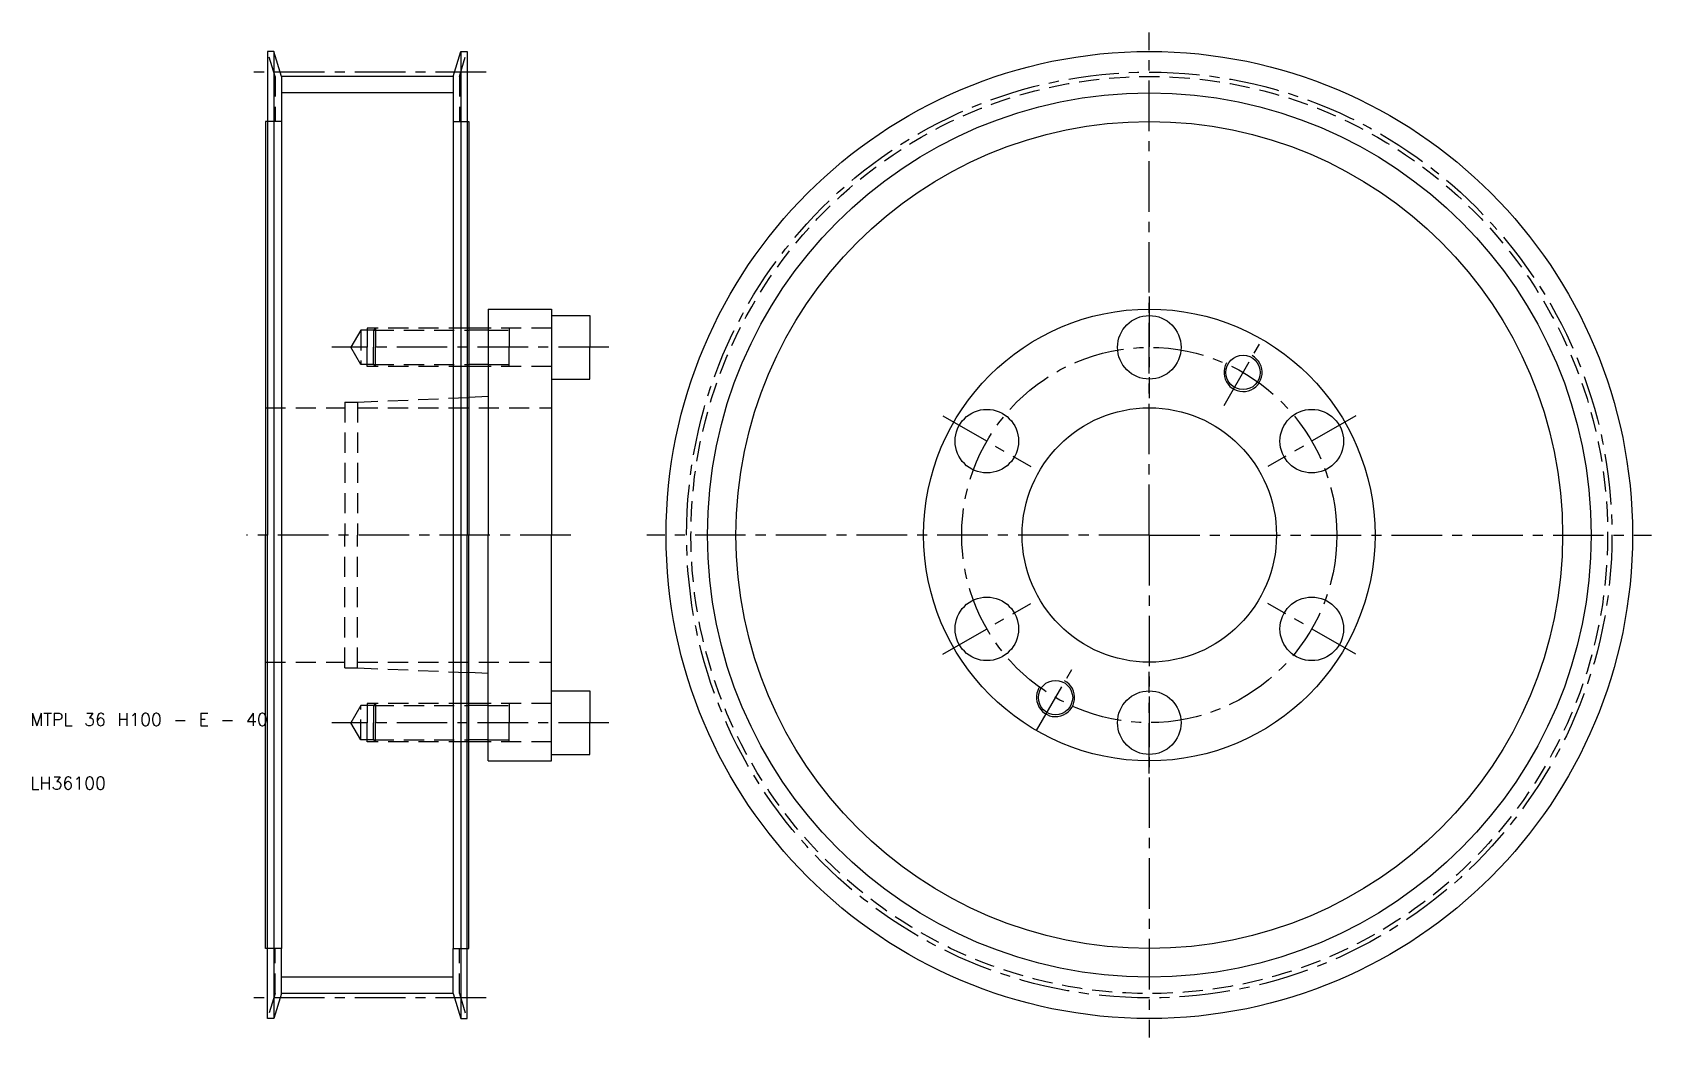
# Model space of a CAD drawing. Extents: x 10 to 265, y -29 to 129.
import ezdxf

# ---------------------------------------------------------------- set-up
doc = ezdxf.new("R2010")
doc.units = 0
doc.header["$LTSCALE"] = 0.25
doc.linetypes.add('CENTER', pattern=[50.8, 31.75, -6.35, 6.35, -6.35])
doc.linetypes.add('DASHED', pattern=[19.05, 12.7, -6.35])
doc.layers.get('0').update_dxf_attribs({"linetype": 'CONTINUOUS'})
doc.layers.add('CENTER', color=1, linetype='CENTER')
doc.styles.get("Standard").update_dxf_attribs({"font": 'txt.shx'})

msp = doc.modelspace()

# ---------------------------------------------------------------- linework, layer by layer
for p, q in [((47.3, 126), (47.3, 115)), ((48.3, 126), (47.3, 126)), ((48.3, 126), (48.3, -26)), ((49.5, 122.08), (48.3, 126)), ((76.5, 122.08), (77.7, 126)), ((77.7, 126), (77.7, -26)), ((77.7, 126), (78.7, 126)), ((78.7, 126), (78.7, 115)), ((76.5, 122.08), (49.5, 122.08)), ((49.5, 122.08), (49.5, 115)), ((76.5, 122.08), (76.5, 115)), ((47, 115), (47, 50)), ((47.3, 115), (47, 115)), ((47.3, 115), (47.3, 50)), ((49.5, 115), (49.5, -15)), ((76.5, 115), (76.5, -15)), ((78.7, 115), (79, 115)), ((78.7, 115), (78.7, 50)), ((79, 115), (79, 82.5)), ((82, 85.5), (82, 82.5)), ((82, 85.5), (92, 85.5)), ((92, 85.5), (92, 84.5)), ((92, 84.5), (92, 74.5)), ((92, 84.5), (98, 84.5)), ((98, 84.5), (98, 79.5)), ((79, 82.5), (79, 76.5)), ((82, 82.5), (79, 82.5)), ((82, 82.5), (82, 76.5)), ((98, 74.5), (98, 79.5)), ((79, 76.5), (79, 71.621951)), ((82, 76.5), (79, 76.5)), ((82, 76.5), (82, 71.75)), ((92, 74.5), (92, 50)), ((92, 74.5), (98, 74.5)), ((82, 71.75), (79, 71.621951)), ((79, 71.621951), (79, 50)), ((82, 71.75), (82, 50)), ((47, -15), (47, 50)), ((47.3, -15), (47.3, 50)), ((78.7, -15), (78.7, 50)), ((79, 28.378049), (79, 50)), ((82, 28.25), (82, 50)), ((92, 25.5), (92, 50)), ((79, 23.5), (79, 28.378049)), ((82, 28.25), (79, 28.378049)), ((82, 23.5), (82, 28.25)), ((92, 25.5), (98, 25.5)), ((92, 15.5), (92, 25.5)), ((98, 25.5), (98, 20.5)), ((79, 17.5), (79, 23.5)), ((82, 23.5), (79, 23.5)), ((82, 17.5), (82, 23.5)), ((98, 15.5), (98, 20.5)), ((79, -15), (79, 17.5)), ((82, 17.5), (79, 17.5)), ((82, 14.5), (82, 17.5)), ((92, 15.5), (98, 15.5)), ((92, 14.5), (92, 15.5)), ((82, 14.5), (92, 14.5)), ((47.3, -15), (47, -15)), ((47.3, -26), (47.3, -15)), ((49.5, -22.08), (49.5, -15)), ((76.5, -22.08), (76.5, -15)), ((78.7, -15), (79, -15)), ((78.7, -26), (78.7, -15)), ((49.5, -22.08), (48.3, -26)), ((76.5, -22.08), (49.5, -22.08)), ((76.5, -22.08), (77.7, -26)), ((48.3, -26), (47.3, -26)), ((77.7, -26), (78.7, -26))]:
    msp.add_line(p, q)
at = {"color": 3, "linetype": 'DASHED'}
for p, q in [((48.5, 122.08), (47.3, 126)), ((77.5, 122.08), (78.7, 126)), ((48.5, 122.08), (48.5, 115)), ((77.5, 122.08), (77.5, 115)), ((49.5, 115), (47.3, 115)), ((76.5, 115), (78.7, 115)), ((62, 82.2), (60.441154, 79.5)), ((64, 82.2), (62, 82.2)), ((62, 82.2), (62, 76.8)), ((64.3, 82.5), (63, 82.5)), ((63, 82.5), (63, 79.5)), ((64.3, 82.5), (64, 82.2)), ((64, 82.2), (79, 82.2)), ((64, 82.2), (64, 79.5)), ((79, 82.5), (64.3, 82.5)), ((64.3, 82.5), (64.3, 79.5)), ((92, 82.5), (82, 82.5)), ((82, 82.2), (85.333333, 82.2)), ((85.333333, 82.5), (85.333333, 79.5)), ((62, 76.8), (60.441154, 79.5)), ((63, 76.5), (63, 79.5)), ((64, 76.8), (64, 79.5)), ((64.3, 76.5), (64.3, 79.5)), ((85.333333, 76.5), (85.333333, 79.5)), ((64, 76.8), (62, 76.8)), ((64.3, 76.5), (63, 76.5)), ((64, 76.8), (79, 76.8)), ((64.3, 76.5), (64, 76.8)), ((79, 76.5), (64.3, 76.5)), ((82, 76.8), (85.333333, 76.8)), ((92, 76.5), (82, 76.5)), ((61.5, 70.875), (79, 71.621951)), ((47, 70), (59.5, 70)), ((59.5, 70.875), (59.5, 50)), ((59.5, 70.875), (61.5, 70.875)), ((61.5, 70.875), (61.5, 50)), ((61.5, 70), (92, 70)), ((59.5, 29.125), (59.5, 50)), ((61.5, 29.125), (61.5, 50)), ((47, 30), (59.5, 30)), ((59.5, 29.125), (61.5, 29.125)), ((61.5, 30), (92, 30)), ((61.5, 29.125), (79, 28.378049)), ((62, 23.2), (60.441154, 20.5)), ((64, 23.2), (62, 23.2)), ((62, 17.8), (62, 23.2)), ((64.3, 23.5), (63, 23.5)), ((63, 23.5), (63, 20.5)), ((64.3, 23.5), (64, 23.2)), ((64, 23.2), (79, 23.2)), ((64, 23.2), (64, 20.5)), ((79, 23.5), (64.3, 23.5)), ((64.3, 23.5), (64.3, 20.5)), ((92, 23.5), (82, 23.5)), ((82, 23.2), (85.333333, 23.2)), ((85.333333, 23.5), (85.333333, 20.5)), ((62, 17.8), (60.441154, 20.5)), ((63, 17.5), (63, 20.5)), ((64, 17.8), (64, 20.5)), ((64.3, 17.5), (64.3, 20.5)), ((85.333333, 17.5), (85.333333, 20.5)), ((64, 17.8), (62, 17.8)), ((64.3, 17.5), (63, 17.5)), ((64, 17.8), (79, 17.8)), ((64.3, 17.5), (64, 17.8)), ((79, 17.5), (64.3, 17.5)), ((82, 17.8), (85.333333, 17.8)), ((92, 17.5), (82, 17.5)), ((49.5, -15), (47.3, -15)), ((48.5, -22.08), (48.5, -15)), ((76.5, -15), (78.7, -15)), ((77.5, -22.08), (77.5, -15)), ((48.5, -22.08), (47.3, -26)), ((77.5, -22.08), (78.7, -26))]:
    msp.add_line(p, q, dxfattribs=at)
at = {"color": 3}
for p, q in [((76.5, 119.49), (49.5, 119.49)), ((82, 82.2), (79, 82.2)), ((82, 76.8), (79, 76.8)), ((82, 23.2), (79, 23.2)), ((82, 17.8), (79, 17.8)), ((76.5, -19.49), (49.5, -19.49))]:
    msp.add_line(p, q, dxfattribs=at)
for centre, radius in [((186, 50), 76), ((186, 50), 65), ((186, 50), 35.5), ((186, 50), 35.5), ((186, 79.5), 5), ((200.75, 75.547749), 2.7), ((160.452251, 64.75), 5), ((186, 50), 20), ((211.547749, 64.75), 5), ((160.452251, 35.25), 5), ((211.547749, 35.25), 5), ((171.25, 24.452251), 2.7), ((186, 20.5), 5)]:
    msp.add_circle(centre, radius)
at = {"color": 3, "linetype": 'DASHED'}
msp.add_circle((186, 50), 72.08, dxfattribs=at)
at = {"color": 3}
msp.add_circle((186, 50), 69.49, dxfattribs=at)
for centre in [(200.75, 75.547749), (171.25, 24.452251)]:
    msp.add_arc(centre, 3, 150, 62, dxfattribs=at)
at = {"layer": 'CENTER', "color": 1, "linetype": 'CENTER'}
for p, q in [((186, 50), (186, 129)), ((81.7, 122.765), (44.3, 122.765)), ((186, 87.5), (186, 71.5)), ((101, 79.5), (57.441154, 79.5)), ((197.75, 70.351597), (203.75, 80.743902)), ((153.524047, 68.75), (167.380454, 60.75)), ((218.475953, 68.75), (204.619546, 60.75)), ((95, 50), (44, 50)), ((186, 50), (107, 50)), ((186, 50), (265, 50)), ((186, 50), (186, -29)), ((153.524047, 31.25), (167.380454, 39.25)), ((218.475953, 31.25), (204.619546, 39.25)), ((168.25, 19.256098), (174.25, 29.648403)), ((186, 12.5), (186, 28.5)), ((101, 20.5), (57.441154, 20.5)), ((81.7, -22.765), (44.3, -22.765))]:
    msp.add_line(p, q, dxfattribs=at)
for radius in [72.765, 29.5]:
    msp.add_circle((186, 50), radius, dxfattribs=at)

# ---------------------------------------------------------------- texts
for s, p in [('MTPL 36 H100 - E - 40', (10, 20)), ('LH36100', (10, 10))]:
    msp.add_text(s, height=2).set_placement(p)

doc.saveas('drawing.dxf')
